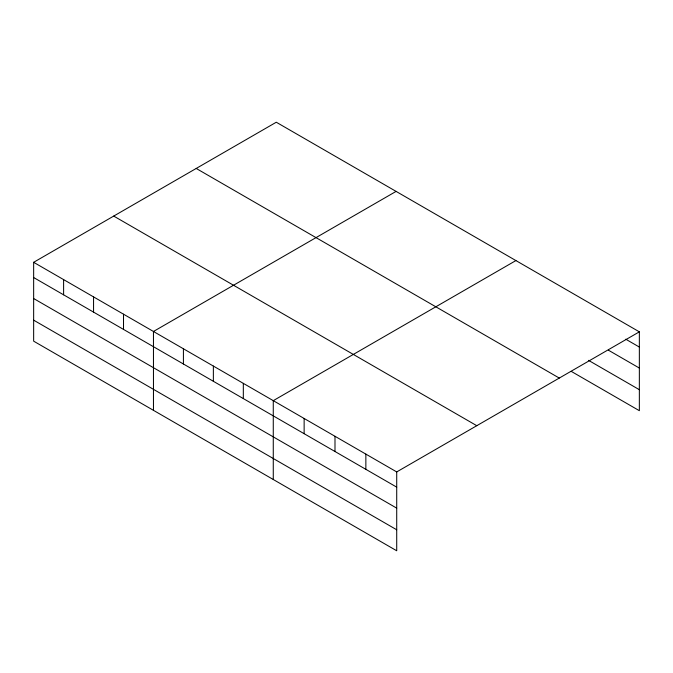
<?xml version="1.0" encoding="UTF-8"?>
<svg xmlns="http://www.w3.org/2000/svg" width="673" height="673" viewBox="0 0 673 673"><rect width="100%" height="100%" fill="white"/><g stroke="black" fill="none" stroke-linecap="round" stroke-linejoin="round"><path stroke-width="1.01" d="M571.276 371.387L639.35 410.69L639.35 331.839L276.283 122.225L33.65 262.31L33.65 341.161L396.717 550.775L396.717 471.924L33.65 262.31M396.094 191.393L153.461 331.478L153.461 410.337M515.905 260.569L273.272 400.654L273.272 479.504M396.717 471.924L639.35 331.839M625.739 339.2L639.35 347.058M608.493 350.238L639.35 368.055M588.522 360.349L639.35 389.692M196.213 168.452L559.28 378.066M113.72 216.083L476.787 425.698M33.65 277.528L396.717 487.143M33.65 298.526L396.717 508.14M33.65 320.163L396.717 529.777M365.86 454.107L365.86 469.325M334.994 436.289L334.994 451.507M304.137 418.471L304.137 433.69M243.323 383.358L243.323 398.576M213.366 366.07L213.366 381.288M183.418 348.774L183.418 363.992M123.512 314.19L123.512 329.408M93.555 296.894L93.555 312.112M63.607 279.598L63.607 294.816"/></g></svg>
